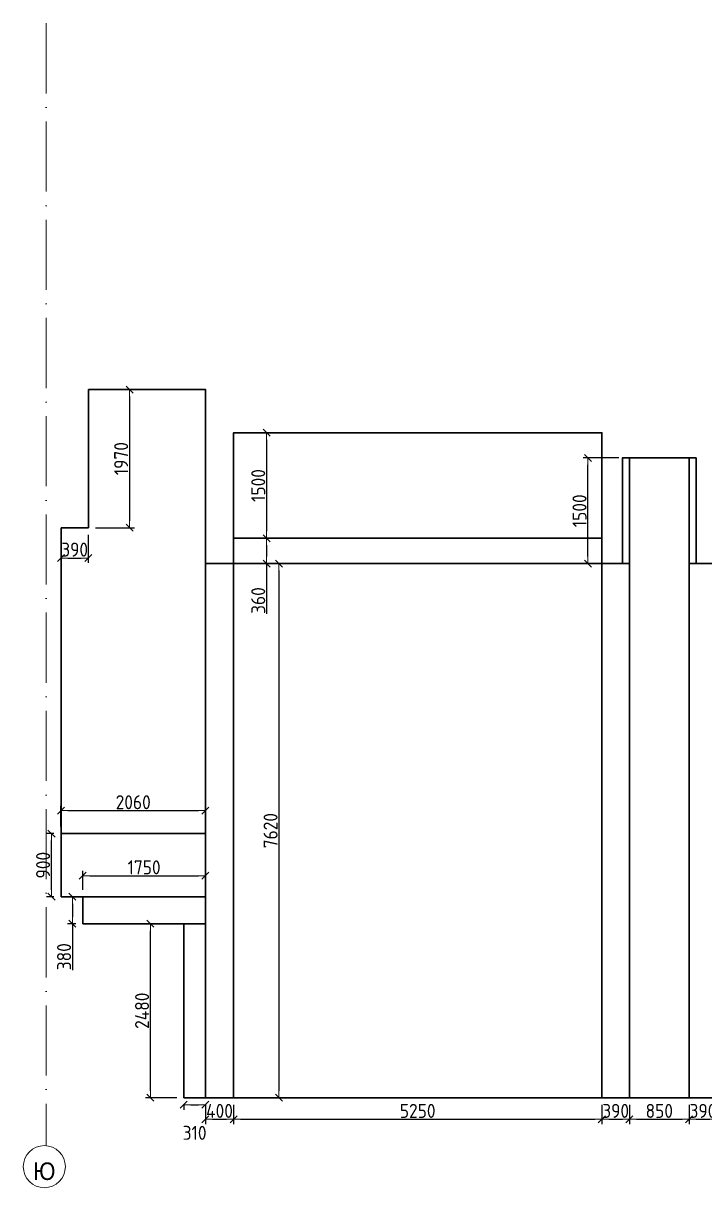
# Model space of a CAD drawing. Header units: millimetres. Extents: x 209 to 1046824, y -248937 to 510758.
# Drawn here: x 86819 to 96532, y 93807 to 110406 of the extents above; entities that cross this region are included whole.
import ezdxf

# ---------------------------------------------------------------- set-up
doc = ezdxf.new("R2010")
doc.units = ezdxf.units.MM
doc.linetypes.add('50_200_ШТРИХ_1Т_ш5_п1_п1_', pattern=[1400, 1000, -200, 0, -200])
for name, color, linetype, lineweight, true_color in [('Оси-1', 7, 'Continuous', 20, 0xaaaaaa), ('Оси-2', 7, 'Continuous', 9, 0xaaaaaa), ('Оси-3', 7, '50_200_ШТРИХ_1Т_ш5_п1_п1_', 9, 0xaaaaaa)]:
    doc.layers.add(name, color=color, linetype=linetype, lineweight=lineweight, true_color=true_color)
doc.layers.add('Основные линии', color=7, linetype='Continuous', lineweight=30)
doc.layers.add('Размеры', color=7, linetype='Continuous', lineweight=15)
doc.styles.add('Arial', font='arial.ttf', dxfattribs={"width": 0.9, "height": 500})
doc.styles.add('СПДС', font='isocpeur.ttf', dxfattribs={"width": 0.9})
doc.dimstyles.new('Размера А3', dxfattribs={"dimtxt": 200, "dimasz": 100, "dimexe": 70, "dimexo": 100, "dimgap": 20, "dimtad": 1, "dimdec": 0, "dimrnd": 10, "dimzin": 0, "dimdsep": 46, "dimtxsty": 'СПДС', "dimblk": 'ARROWHEAD_6', "dimcen": 1, "dimclrd": 256, "dimclre": 256, "dimclrt": 256, "dimazin": 0, "dimtfac": 1, "dimtdec": 0, "dimtmove": 2, "dimatfit": 3, "dimfxl": 1, "dimtolj": 1, "dimtzin": 0, "dimarcsym": 0})

# ---------------------------------------------------------------- blocks, each defined once
blk = doc.blocks.new('ARROWHEAD_6')
at = {"color": 0, "linetype": 'Continuous'}
for p, q in [((0, 0), (-1, 0)), ((-0.5, -0.5), (0.5, 0.5))]:
    blk.add_line(p, q, dxfattribs=at)
blk = doc.blocks.new('*D278')
at = {"layer": 'Defpoints', "color": 0, "lineweight": 30, "transparency": 16777216}
for p in [(89416, 98254), (87666, 97955), (89416, 97955)]:
    blk.add_point(p, dxfattribs=at)
at = {"layer": 'Размеры', "lineweight": -2, "transparency": 16777216}
for p, q in [((87666, 98055), (87666, 98324)), ((89416, 98055), (89416, 98324)), ((87766, 98254), (89316, 98254))]:
    blk.add_line(p, q, dxfattribs=at)
at = {"layer": 'Размеры', "lineweight": -2, "transparency": 16777216, "xscale": 100, "yscale": 100, "zscale": 100, "rotation": 180}
blk.add_blockref('ARROWHEAD_6', (87666, 98254), dxfattribs=at)
at = {"layer": 'Размеры', "lineweight": -2, "transparency": 16777216, "xscale": 100, "yscale": 100, "zscale": 100}
blk.add_blockref('ARROWHEAD_6', (89416, 98254), dxfattribs=at)
at = {"layer": 'Размеры', "lineweight": 15, "transparency": 16777216, "insert": (88541, 98374), "char_height": 200, "attachment_point": 5, "style": 'СПДС'}
blk.add_mtext('\\A1;1750', dxfattribs=at)
blk = doc.blocks.new('*D279')
at = {"layer": 'Defpoints', "color": 0, "lineweight": 30, "transparency": 16777216}
for p in [(89416, 99182), (87356, 98855), (89416, 98855)]:
    blk.add_point(p, dxfattribs=at)
at = {"layer": 'Размеры', "lineweight": -2, "transparency": 16777216}
for p, q in [((87356, 98955), (87356, 99252)), ((87456, 99182), (89316, 99182)), ((89416, 98955), (89416, 99252))]:
    blk.add_line(p, q, dxfattribs=at)
at = {"layer": 'Размеры', "lineweight": -2, "transparency": 16777216, "xscale": 100, "yscale": 100, "zscale": 100, "rotation": 180}
blk.add_blockref('ARROWHEAD_6', (87356, 99182), dxfattribs=at)
at = {"layer": 'Размеры', "lineweight": -2, "transparency": 16777216, "xscale": 100, "yscale": 100, "zscale": 100}
blk.add_blockref('ARROWHEAD_6', (89416, 99182), dxfattribs=at)
at = {"layer": 'Размеры', "lineweight": 15, "transparency": 16777216, "insert": (88386, 99302), "char_height": 200, "attachment_point": 5, "style": 'СПДС'}
blk.add_mtext('\\A1;2060', dxfattribs=at)
blk = doc.blocks.new('*D280')
at = {"layer": 'Defpoints', "color": 0, "lineweight": 30, "transparency": 16777216}
for p in [(87746, 105185), (87746, 103215), (88334, 103215)]:
    blk.add_point(p, dxfattribs=at)
at = {"layer": 'Размеры', "lineweight": -2, "transparency": 16777216}
for p, q in [((87846, 105185), (88404, 105185)), ((88334, 105085), (88334, 103315)), ((87846, 103215), (88404, 103215))]:
    blk.add_line(p, q, dxfattribs=at)
at = {"layer": 'Размеры', "lineweight": -2, "transparency": 16777216, "xscale": 100, "yscale": 100, "zscale": 100}
for p, rotation in [((88334, 105185), 90), ((88334, 103215), 270)]:
    blk.add_blockref('ARROWHEAD_6', p, dxfattribs=dict(at, rotation=rotation))
at = {"layer": 'Размеры', "lineweight": 15, "transparency": 16777216, "insert": (88214, 104200), "char_height": 200, "attachment_point": 5, "rotation": 90, "style": 'СПДС'}
blk.add_mtext('\\A1;1970', dxfattribs=at)
blk = doc.blocks.new('*D281')
at = {"layer": 'Defpoints', "color": 0, "lineweight": 30, "transparency": 16777216}
for p in [(87356, 103215), (87746, 103215), (87746, 102783)]:
    blk.add_point(p, dxfattribs=at)
at = {"layer": 'Размеры', "lineweight": -2, "transparency": 16777216}
for p, q in [((87356, 103115), (87356, 102713)), ((87746, 103115), (87746, 102713)), ((87456, 102783), (87646, 102783))]:
    blk.add_line(p, q, dxfattribs=at)
at = {"layer": 'Размеры', "lineweight": -2, "transparency": 16777216, "xscale": 100, "yscale": 100, "zscale": 100, "rotation": 180}
blk.add_blockref('ARROWHEAD_6', (87356, 102783), dxfattribs=at)
at = {"layer": 'Размеры', "lineweight": -2, "transparency": 16777216, "xscale": 100, "yscale": 100, "zscale": 100}
blk.add_blockref('ARROWHEAD_6', (87746, 102783), dxfattribs=at)
at = {"layer": 'Размеры', "lineweight": 15, "transparency": 16777216, "insert": (87551, 102903), "char_height": 200, "attachment_point": 5, "style": 'СПДС'}
blk.add_mtext('\\A1;390', dxfattribs=at)
blk = doc.blocks.new('*D282')
at = {"layer": 'Defpoints', "color": 0, "lineweight": 30, "transparency": 16777216}
for p in [(88632, 97570), (89106, 97570), (89106, 95090)]:
    blk.add_point(p, dxfattribs=at)
at = {"layer": 'Размеры', "lineweight": -2, "transparency": 16777216}
for p, q in [((89006, 97570), (88562, 97570)), ((88632, 95190), (88632, 97470)), ((89006, 95090), (88562, 95090))]:
    blk.add_line(p, q, dxfattribs=at)
at = {"layer": 'Размеры', "lineweight": -2, "transparency": 16777216, "xscale": 100, "yscale": 100, "zscale": 100}
for p, rotation in [((88632, 97570), 90), ((88632, 95090), 270)]:
    blk.add_blockref('ARROWHEAD_6', p, dxfattribs=dict(at, rotation=rotation))
at = {"layer": 'Размеры', "lineweight": 15, "transparency": 16777216, "insert": (88512, 96330), "char_height": 200, "attachment_point": 5, "rotation": 90, "style": 'СПДС'}
blk.add_mtext('\\A1;2480', dxfattribs=at)
blk = doc.blocks.new('*D305')
at = {"layer": 'Defpoints', "color": 0, "lineweight": 30, "transparency": 16777216}
for p in [(89106, 95090), (89416, 95090), (89416, 94989)]:
    blk.add_point(p, dxfattribs=at)
at = {"layer": 'Размеры', "lineweight": -2, "transparency": 16777216}
for p, q in [((89106, 94990), (89106, 94919)), ((89206, 94989), (89316, 94989)), ((89416, 94990), (89416, 94919))]:
    blk.add_line(p, q, dxfattribs=at)
at = {"layer": 'Размеры', "lineweight": -2, "transparency": 16777216, "xscale": 100, "yscale": 100, "zscale": 100, "rotation": 180}
blk.add_blockref('ARROWHEAD_6', (89106, 94989), dxfattribs=at)
at = {"layer": 'Размеры', "lineweight": -2, "transparency": 16777216, "xscale": 100, "yscale": 100, "zscale": 100}
blk.add_blockref('ARROWHEAD_6', (89416, 94989), dxfattribs=at)
at = {"layer": 'Размеры', "lineweight": 15, "transparency": 16777216, "insert": (89261, 94589), "char_height": 200, "attachment_point": 5, "style": 'СПДС'}
blk.add_mtext('\\A1;310', dxfattribs=at)
blk = doc.blocks.new('*D306')
at = {"layer": 'Defpoints', "color": 0, "lineweight": 30, "transparency": 16777216}
for p in [(89416, 95090), (89816, 95090), (89816, 94782)]:
    blk.add_point(p, dxfattribs=at)
at = {"layer": 'Размеры', "lineweight": -2, "transparency": 16777216}
for p, q in [((89416, 94990), (89416, 94712)), ((89816, 94990), (89816, 94712)), ((89516, 94782), (89716, 94782))]:
    blk.add_line(p, q, dxfattribs=at)
at = {"layer": 'Размеры', "lineweight": -2, "transparency": 16777216, "xscale": 100, "yscale": 100, "zscale": 100, "rotation": 180}
blk.add_blockref('ARROWHEAD_6', (89416, 94782), dxfattribs=at)
at = {"layer": 'Размеры', "lineweight": -2, "transparency": 16777216, "xscale": 100, "yscale": 100, "zscale": 100}
blk.add_blockref('ARROWHEAD_6', (89816, 94782), dxfattribs=at)
at = {"layer": 'Размеры', "lineweight": 15, "transparency": 16777216, "insert": (89616, 94902), "char_height": 200, "attachment_point": 5, "style": 'СПДС'}
blk.add_mtext('\\A1;400', dxfattribs=at)
blk = doc.blocks.new('*D307')
at = {"layer": 'Defpoints', "color": 0, "lineweight": 30, "transparency": 16777216}
for p in [(89816, 95090), (95066, 95090), (95066, 94782)]:
    blk.add_point(p, dxfattribs=at)
at = {"layer": 'Размеры', "lineweight": -2, "transparency": 16777216}
for p, q in [((89816, 94990), (89816, 94712)), ((95066, 94990), (95066, 94712)), ((89916, 94782), (94966, 94782))]:
    blk.add_line(p, q, dxfattribs=at)
at = {"layer": 'Размеры', "lineweight": -2, "transparency": 16777216, "xscale": 100, "yscale": 100, "zscale": 100, "rotation": 180}
blk.add_blockref('ARROWHEAD_6', (89816, 94782), dxfattribs=at)
at = {"layer": 'Размеры', "lineweight": -2, "transparency": 16777216, "xscale": 100, "yscale": 100, "zscale": 100}
blk.add_blockref('ARROWHEAD_6', (95066, 94782), dxfattribs=at)
at = {"layer": 'Размеры', "lineweight": 15, "transparency": 16777216, "insert": (92441, 94902), "char_height": 200, "attachment_point": 5, "style": 'СПДС'}
blk.add_mtext('\\A1;5250', dxfattribs=at)
blk = doc.blocks.new('*D308')
at = {"layer": 'Defpoints', "color": 0, "lineweight": 30, "transparency": 16777216}
for p in [(95066, 95090), (95460, 95090), (95460, 94782)]:
    blk.add_point(p, dxfattribs=at)
at = {"layer": 'Размеры', "lineweight": -2, "transparency": 16777216}
for p, q in [((95066, 94990), (95066, 94712)), ((95460, 94990), (95460, 94712)), ((95166, 94782), (95360, 94782))]:
    blk.add_line(p, q, dxfattribs=at)
at = {"layer": 'Размеры', "lineweight": -2, "transparency": 16777216, "xscale": 100, "yscale": 100, "zscale": 100, "rotation": 180}
blk.add_blockref('ARROWHEAD_6', (95066, 94782), dxfattribs=at)
at = {"layer": 'Размеры', "lineweight": -2, "transparency": 16777216, "xscale": 100, "yscale": 100, "zscale": 100}
blk.add_blockref('ARROWHEAD_6', (95460, 94782), dxfattribs=at)
at = {"layer": 'Размеры', "lineweight": 15, "transparency": 16777216, "insert": (95263, 94902), "char_height": 200, "attachment_point": 5, "style": 'СПДС'}
blk.add_mtext('\\A1;390', dxfattribs=at)
blk = doc.blocks.new('*D309')
at = {"layer": 'Defpoints', "color": 0, "lineweight": 30, "transparency": 16777216}
for p in [(95460, 95090), (96310, 95090), (96310, 94782)]:
    blk.add_point(p, dxfattribs=at)
at = {"layer": 'Размеры', "lineweight": -2, "transparency": 16777216}
for p, q in [((95460, 94990), (95460, 94712)), ((96310, 94990), (96310, 94712)), ((95560, 94782), (96210, 94782))]:
    blk.add_line(p, q, dxfattribs=at)
at = {"layer": 'Размеры', "lineweight": -2, "transparency": 16777216, "xscale": 100, "yscale": 100, "zscale": 100, "rotation": 180}
blk.add_blockref('ARROWHEAD_6', (95460, 94782), dxfattribs=at)
at = {"layer": 'Размеры', "lineweight": -2, "transparency": 16777216, "xscale": 100, "yscale": 100, "zscale": 100}
blk.add_blockref('ARROWHEAD_6', (96310, 94782), dxfattribs=at)
at = {"layer": 'Размеры', "lineweight": 15, "transparency": 16777216, "insert": (95885, 94902), "char_height": 200, "attachment_point": 5, "style": 'СПДС'}
blk.add_mtext('\\A1;850', dxfattribs=at)
blk = doc.blocks.new('*D310')
at = {"layer": 'Defpoints', "color": 0, "lineweight": 30, "transparency": 16777216}
for p in [(96310, 95090), (96704, 95090), (96704, 94782)]:
    blk.add_point(p, dxfattribs=at)
at = {"layer": 'Размеры', "lineweight": -2, "transparency": 16777216}
for p, q in [((96310, 94990), (96310, 94712)), ((96704, 94990), (96704, 94712)), ((96410, 94782), (96604, 94782))]:
    blk.add_line(p, q, dxfattribs=at)
at = {"layer": 'Размеры', "lineweight": -2, "transparency": 16777216, "xscale": 100, "yscale": 100, "zscale": 100, "rotation": 180}
blk.add_blockref('ARROWHEAD_6', (96310, 94782), dxfattribs=at)
at = {"layer": 'Размеры', "lineweight": -2, "transparency": 16777216, "xscale": 100, "yscale": 100, "zscale": 100}
blk.add_blockref('ARROWHEAD_6', (96704, 94782), dxfattribs=at)
at = {"layer": 'Размеры', "lineweight": 15, "transparency": 16777216, "insert": (96507, 94902), "char_height": 200, "attachment_point": 5, "style": 'СПДС'}
blk.add_mtext('\\A1;390', dxfattribs=at)
blk = doc.blocks.new('*D252')
at = {"layer": 'Defpoints', "color": 0, "lineweight": 30, "transparency": 16777216}
for p in [(94868, 104210), (95410, 104210), (95460, 102705)]:
    blk.add_point(p, dxfattribs=at)
at = {"layer": 'Размеры', "lineweight": -2, "transparency": 16777216}
for p, q in [((95310, 104210), (94798, 104210)), ((94868, 102805), (94868, 104110)), ((95360, 102705), (94798, 102705))]:
    blk.add_line(p, q, dxfattribs=at)
at = {"layer": 'Размеры', "lineweight": -2, "transparency": 16777216, "xscale": 100, "yscale": 100, "zscale": 100}
for p, rotation in [((94868, 104210), 90), ((94868, 102705), 270)]:
    blk.add_blockref('ARROWHEAD_6', p, dxfattribs=dict(at, rotation=rotation))
at = {"layer": 'Размеры', "lineweight": 15, "transparency": 16777216, "insert": (94748, 103457), "char_height": 200, "attachment_point": 5, "rotation": 90, "style": 'СПДС'}
blk.add_mtext('\\A1;1500', dxfattribs=at)
blk = doc.blocks.new('*D344')
at = {"layer": 'Defpoints', "color": 0, "lineweight": 30, "transparency": 16777216}
for p in [(95066, 103065), (90288, 102705), (95066, 102705)]:
    blk.add_point(p, dxfattribs=at)
at = {"layer": 'Размеры', "lineweight": -2, "transparency": 16777216}
for p, q in [((94966, 103065), (90218, 103065)), ((90288, 102965), (90288, 102805)), ((94966, 102705), (90218, 102705)), ((90288, 102705), (90288, 101986))]:
    blk.add_line(p, q, dxfattribs=at)
at = {"layer": 'Размеры', "lineweight": -2, "transparency": 16777216, "xscale": 100, "yscale": 100, "zscale": 100}
for p, rotation in [((90288, 103065), 90), ((90288, 102705), 270)]:
    blk.add_blockref('ARROWHEAD_6', p, dxfattribs=dict(at, rotation=rotation))
at = {"layer": 'Размеры', "lineweight": 15, "transparency": 16777216, "insert": (90168, 102177), "char_height": 200, "attachment_point": 5, "rotation": 90, "style": 'СПДС'}
blk.add_mtext('\\A1;360', dxfattribs=at)
blk = doc.blocks.new('*D345')
at = {"layer": 'Defpoints', "color": 0, "lineweight": 30, "transparency": 16777216}
for p in [(95066, 104570), (90288, 103065), (95066, 103065)]:
    blk.add_point(p, dxfattribs=at)
at = {"layer": 'Размеры', "lineweight": -2, "transparency": 16777216}
for p, q in [((94966, 104570), (90218, 104570)), ((90288, 104470), (90288, 103165)), ((94966, 103065), (90218, 103065))]:
    blk.add_line(p, q, dxfattribs=at)
at = {"layer": 'Размеры', "lineweight": -2, "transparency": 16777216, "xscale": 100, "yscale": 100, "zscale": 100}
for p, rotation in [((90288, 104570), 90), ((90288, 103065), 270)]:
    blk.add_blockref('ARROWHEAD_6', p, dxfattribs=dict(at, rotation=rotation))
at = {"layer": 'Размеры', "lineweight": 15, "transparency": 16777216, "insert": (90168, 103817), "char_height": 200, "attachment_point": 5, "rotation": 90, "style": 'СПДС'}
blk.add_mtext('\\A1;1500', dxfattribs=at)
blk = doc.blocks.new('*D346')
at = {"layer": 'Defpoints', "color": 0, "lineweight": 30, "transparency": 16777216}
for p in [(89816, 102705), (89816, 95090), (90464, 95090)]:
    blk.add_point(p, dxfattribs=at)
at = {"layer": 'Размеры', "lineweight": -2, "transparency": 16777216}
for p, q in [((89916, 102705), (90534, 102705)), ((90464, 102605), (90464, 95190)), ((89916, 95090), (90534, 95090))]:
    blk.add_line(p, q, dxfattribs=at)
at = {"layer": 'Размеры', "lineweight": -2, "transparency": 16777216, "xscale": 100, "yscale": 100, "zscale": 100}
for p, rotation in [((90464, 102705), 90), ((90464, 95090), 270)]:
    blk.add_blockref('ARROWHEAD_6', p, dxfattribs=dict(at, rotation=rotation))
at = {"layer": 'Размеры', "lineweight": 15, "transparency": 16777216, "insert": (90344, 98897), "char_height": 200, "attachment_point": 5, "rotation": 90, "style": 'СПДС'}
blk.add_mtext('\\A1;7620', dxfattribs=at)
blk = doc.blocks.new('Ось сетки - Круг_Ø6_00__ISO-2_5_0_9K_-17386508-АИ_План этажа Радиаторы_2')
at = {"layer": 'Оси-1'}
blk.add_circle((0, 0), 3, dxfattribs=at)
blk = doc.blocks.new('*D455')
at = {"layer": 'Defpoints', "color": 0, "lineweight": 30, "transparency": 16777216}
for p in [(87221, 98855), (87356, 98855), (87356, 97955)]:
    blk.add_point(p, dxfattribs=at)
at = {"layer": 'Размеры', "lineweight": -2, "transparency": 16777216}
for p, q in [((87256, 98855), (87151, 98855)), ((87221, 98055), (87221, 98755)), ((87256, 97955), (87151, 97955))]:
    blk.add_line(p, q, dxfattribs=at)
at = {"layer": 'Размеры', "lineweight": -2, "transparency": 16777216, "xscale": 100, "yscale": 100, "zscale": 100}
for p, rotation in [((87221, 98855), 90), ((87221, 97955), 270)]:
    blk.add_blockref('ARROWHEAD_6', p, dxfattribs=dict(at, rotation=rotation))
at = {"layer": 'Размеры', "lineweight": 15, "transparency": 16777216, "insert": (87101, 98405), "char_height": 200, "attachment_point": 5, "rotation": 90, "style": 'СПДС'}
blk.add_mtext('\\A1;900', dxfattribs=at)
blk = doc.blocks.new('*D456')
at = {"layer": 'Defpoints', "color": 0, "lineweight": 30, "transparency": 16777216}
for p in [(87666, 97955), (87520, 97570), (87666, 97570)]:
    blk.add_point(p, dxfattribs=at)
at = {"layer": 'Размеры', "lineweight": -2, "transparency": 16777216}
for p, q in [((87566, 97955), (87450, 97955)), ((87520, 97855), (87520, 97670)), ((87566, 97570), (87450, 97570)), ((87520, 97570), (87520, 96909))]:
    blk.add_line(p, q, dxfattribs=at)
at = {"layer": 'Размеры', "lineweight": -2, "transparency": 16777216, "xscale": 100, "yscale": 100, "zscale": 100}
for p, rotation in [((87520, 97955), 90), ((87520, 97570), 270)]:
    blk.add_blockref('ARROWHEAD_6', p, dxfattribs=dict(at, rotation=rotation))
at = {"layer": 'Размеры', "lineweight": 15, "transparency": 16777216, "insert": (87400, 97100), "char_height": 200, "attachment_point": 5, "rotation": 90, "style": 'СПДС'}
blk.add_mtext('\\A1;380', dxfattribs=at)

msp = doc.modelspace()

# ---------------------------------------------------------------- linework, layer by layer
at = {"layer": 'Оси-3'}
msp.add_line((87142.8, 110405.8), (87142.8, 94406.2), dxfattribs=at)
at = {"layer": 'Основные линии'}
for p, q in [((89106.5, 95089.9), (89416.5, 95089.9)), ((89416.5, 95089.9), (89816.5, 95089.9)), ((89816.5, 95089.9), (95066.5, 95089.9)), ((95066.5, 95089.9), (95460.5, 95089.9)), ((95460.5, 95089.9), (96310.5, 95089.9)), ((96310.5, 95089.9), (96810.5, 95089.9))]:
    msp.add_line(p, q, dxfattribs=at)
for points in [[(87356.5, 103214.9), (87356.5, 98854.9), (89416.5, 98854.9), (89416.5, 105184.9), (87746.5, 105184.9)], [(87746.5, 105184.9), (87746.5, 103214.9), (87356.5, 103214.9)], [(89816.5, 95089.9), (89816.5, 102704.9), (89416.5, 102704.9)], [(89106.5, 95089.9), (89106.5, 97569.9)], [(89106.5, 97569.9), (89416.5, 97569.9)], [(89416.5, 95089.9), (89416.5, 97569.9)], [(89816.5, 95089.9), (89816.5, 97569.9)]]:
    msp.add_lwpolyline(points, dxfattribs=at)
for points in [[(95066.5, 103064.9), (89816.5, 103064.9), (89816.5, 104569.9), (95066.5, 104569.9)], [(95460.5, 104209.9), (95360.5, 104209.9), (95360.5, 102704.9), (95460.5, 102704.9)], [(95460.5, 95089.9), (96310.5, 95089.9), (96310.5, 104209.9), (95460.5, 104209.9)], [(96410.5, 104209.9), (96310.5, 104209.9), (96310.5, 102704.9), (96410.5, 102704.9)], [(89816.5, 103064.9), (95066.5, 103064.9), (95066.5, 102704.9), (89816.5, 102704.9)], [(89816.5, 102704.9), (95066.5, 102704.9), (95066.5, 95089.9), (89816.5, 95089.9)], [(95066.5, 102704.9), (95460.5, 102704.9), (95460.5, 95089.9), (95066.5, 95089.9)], [(96310.5, 102704.9), (96704.5, 102704.9), (96704.5, 95089.9), (96310.5, 95089.9)], [(87356.5, 97954.9), (89416.5, 97954.9), (89416.5, 98854.9), (87356.5, 98854.9)], [(87666.5, 97569.9), (89416.5, 97569.9), (89416.5, 97954.9), (87666.5, 97954.9)]]:
    msp.add_lwpolyline(points, close=True, dxfattribs=at)

# ---------------------------------------------------------------- block references
at = {"layer": 'Оси-1', "xscale": 100, "yscale": 100, "zscale": 100, "rotation": 179.9999999999998}
msp.add_blockref('Ось сетки - Круг_Ø6_00__ISO-2_5_0_9K_-17386508-АИ_План этажа Радиаторы_2', (87118.9, 94107.2), dxfattribs=at)

# ---------------------------------------------------------------- texts
at = {"layer": 'Оси-2', "insert": (87118.6, 94040.7), "char_height": 250, "width": 428.4, "attachment_point": 5, "line_spacing_factor": 0.936439, "style": 'Arial'}
msp.add_mtext('\\pxqc,t4.572,9.144,13.716,18.288,22.86,27.432,32.004,36.576,41.148,45.72,50.292,54.864,59.436,64.008,68.58,73.152,77.724,82.296,86.868,91.44,96.012,100.584,105.156,109.728,114.3,118.872,123.444,128.016,132.588,137.16,141.732,146.304;Ю', dxfattribs=at)

# ---------------------------------------------------------------- dimensions: what is measured, and where the dimension line sits
at = {"layer": 'Размеры', "lineweight": 15}
for base, p1, p2, picture, middle in [((88334.2, 103214.9), (87746.5, 105184.9), (87746.5, 103214.9), '*D280', (88214.2, 104199.9)), ((90287.9, 103064.9), (95066.5, 104569.9), (95066.5, 103064.9), '*D345', (90167.9, 103817.4)), ((94868, 104209.9), (95460.5, 102704.9), (95410.5, 104209.9), '*D252', (94748, 103457.4)), ((90463.5, 95089.9), (89816.5, 102704.9), (89816.5, 95089.9), '*D346', (90343.5, 98897.4)), ((88631.7, 97569.9), (89106.5, 95089.9), (89106.5, 97569.9), '*D282', (88511.7, 96329.9))]:
    dim = msp.add_linear_dim(base=base, p1=p1, p2=p2, angle=90, dimstyle='Размера А3', dxfattribs=at)
    dim.commit()
    dim.dimension.update_dxf_attribs({"geometry": picture, "text_midpoint": middle})
for base, p1, p2, picture, middle in [((87746.5, 102782.7), (87356.5, 103214.9), (87746.5, 103214.9), '*D281', (87551.5, 102902.7)), ((89416.5, 99182.3), (87356.5, 98854.9), (89416.5, 98854.9), '*D279', (88386.5, 99302.3)), ((89416.5, 98254.2), (87666.5, 97954.9), (89416.5, 97954.9), '*D278', (88541.5, 98374.2)), ((89416.5, 94988.5), (89106.5, 95089.9), (89416.5, 95089.9), '*D305', (89261.5, 94588.5)), ((89816.5, 94782.4), (89416.5, 95089.9), (89816.5, 95089.9), '*D306', (89616.5, 94902.4)), ((95066.5, 94782.4), (89816.5, 95089.9), (95066.5, 95089.9), '*D307', (92441.5, 94902.4)), ((95460.5, 94782.4), (95066.5, 95089.9), (95460.5, 95089.9), '*D308', (95263.5, 94902.4)), ((96310.5, 94782.4), (95460.5, 95089.9), (96310.5, 95089.9), '*D309', (95885.5, 94902.4)), ((96704.5, 94782.4), (96310.5, 95089.9), (96704.5, 95089.9), '*D310', (96507.5, 94902.4))]:
    dim = msp.add_linear_dim(base=base, p1=p1, p2=p2, dimstyle='Размера А3', dxfattribs=at)
    dim.commit()
    dim.dimension.update_dxf_attribs({"geometry": picture, "text_midpoint": middle})
dim = msp.add_linear_dim(base=(90287.9, 102704.9), p1=(95066.5, 103064.9), p2=(95066.5, 102704.9), angle=90, dimstyle='Размера А3', override={"dimtmove": 0}, dxfattribs=at)
dim.commit()
dim.dimension.update_dxf_attribs({"geometry": '*D344', "text_midpoint": (90287.9, 102177.4), "dimtype": 160})
at = {"layer": 'Размеры', "color": 5, "lineweight": 15}
dim = msp.add_linear_dim(base=(87221.1, 98854.9), p1=(87356.5, 97954.9), p2=(87356.5, 98854.9), angle=90, dimstyle='Размера А3', dxfattribs=at)
dim.commit()
dim.dimension.update_dxf_attribs({"geometry": '*D455', "text_midpoint": (87101.1, 98404.9)})
dim = msp.add_linear_dim(base=(87519.5, 97569.9), p1=(87666.5, 97954.9), p2=(87666.5, 97569.9), angle=90, dimstyle='Размера А3', override={"dimtmove": 0}, dxfattribs=at)
dim.commit()
dim.dimension.update_dxf_attribs({"geometry": '*D456', "text_midpoint": (87519.5, 97099.8), "dimtype": 160})

doc.saveas('drawing.dxf')
